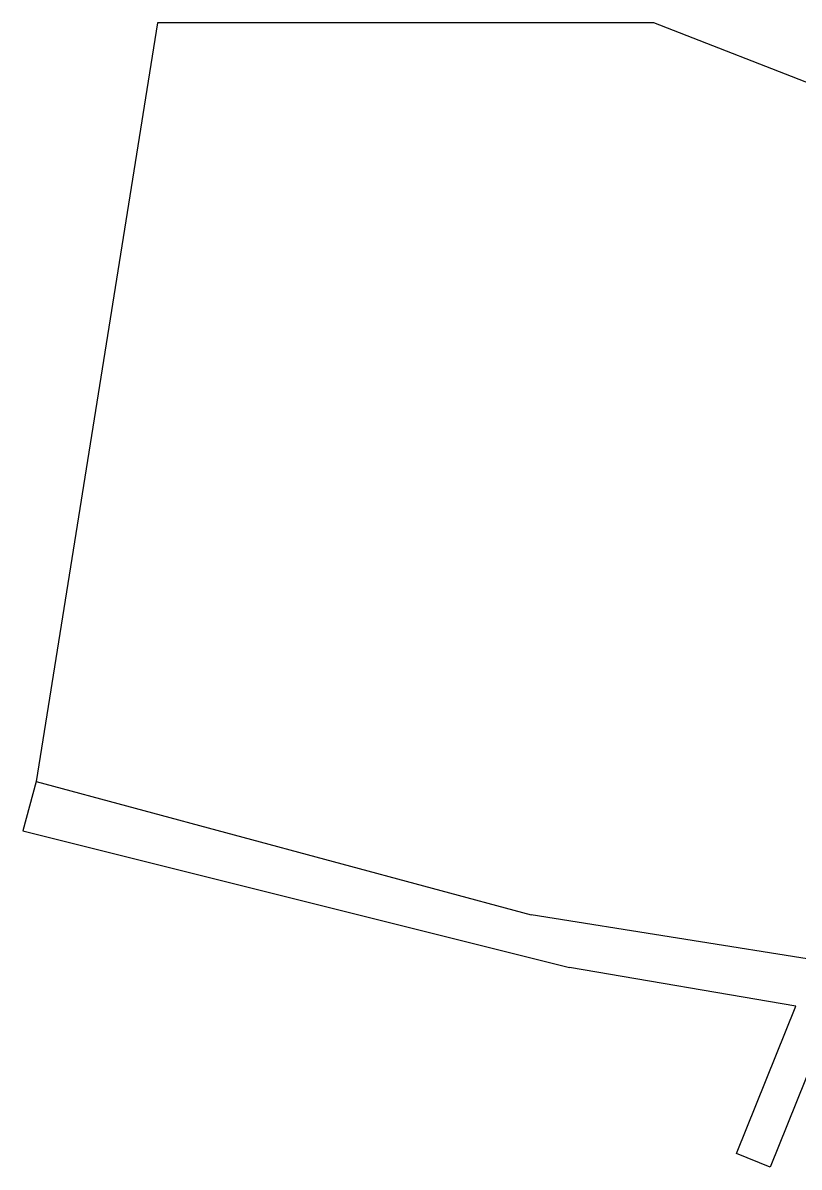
# Model space of a CAD drawing. Header units: millimetres. Extents: x 4028 to 9411, y 1490 to 4747.
# Drawn here: x 4028 to 5713, y 1841 to 4326 of the extents above; entities that cross this region are included whole.
import ezdxf

# ---------------------------------------------------------------- set-up
doc = ezdxf.new("R2010")
doc.units = ezdxf.units.MM

msp = doc.modelspace()

# ---------------------------------------------------------------- linework, layer by layer
for p, q in [((4319.6, 4326.3), (4056.5, 2678.2)), ((5397.5, 4326.3), (4319.6, 4326.3)), ((6117.9, 4044.8), (5397.5, 4326.3)), ((4056.5, 2678.2), (4027.7, 2571)), ((4056.5, 2678.2), (5131.4, 2388.8)), ((4027.7, 2571), (5214.5, 2274.1)), ((5766.9, 2287.5), (5131.4, 2388.8)), ((5705.8, 2190.4), (5214.5, 2274.1)), ((5577, 1870.2), (5705.8, 2190.4)), ((5744.9, 2075.7), (5650.4, 1840.6)), ((5650.4, 1840.6), (5577, 1870.2))]:
    msp.add_line(p, q)

doc.saveas('drawing.dxf')
